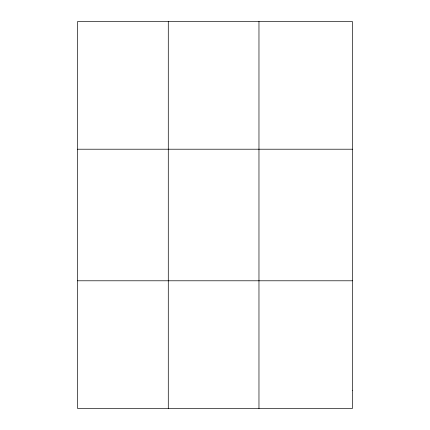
<?xml version="1.0" encoding="UTF-8"?>
<svg xmlns="http://www.w3.org/2000/svg" width="430" height="430" viewBox="0 0 430 430"><rect width="100%" height="100%" fill="white"/><g stroke="black" fill="none" stroke-linecap="round" stroke-linejoin="round"><path stroke-width="0.64" d="M168.286 21.5L168.286 408.5M258.967 21.5L258.967 408.5M77.604 149.21L352.396 149.21M77.604 280.79L352.396 280.79M352.396 390.257L352.396 408.5L77.604 408.5L77.604 21.5L352.396 21.5L352.396 390.257"/></g></svg>
